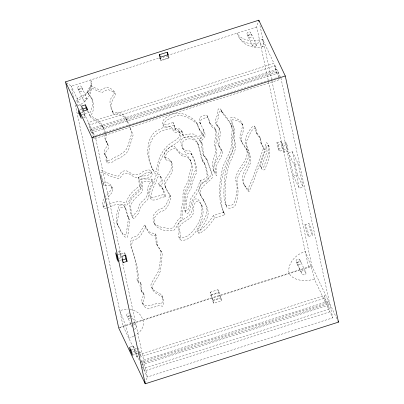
<?xml version="1.0" encoding="UTF-8"?>
<svg xmlns="http://www.w3.org/2000/svg" width="404" height="404" viewBox="0 0 404 404"><rect width="100%" height="100%" fill="white"/><g stroke="black" fill="none" stroke-linecap="round" stroke-linejoin="round"><path stroke-width="0.3" stroke-dasharray="2.02 1.52" d="M151.944 179.144C150.788 182.931 146.95 186.077 147.596 190.299C148.526 194.703 145.859 198.859 142.304 201.212C138.062 204.065 139.102 209.838 135.547 213.054C134.865 213.948 133.461 214.66 133.487 215.913C129.563 217.413 130.088 205.222 129.608 203.197C131.048 196.233 139.001 193.723 141.612 187.618C142.309 184.81 140.43 181.689 141.562 179.007C144.814 178.911 148.445 179.174 151.843 179.068C155.126 182.209 150.434 185.396 149.52 188.431C147.551 192.314 150.248 197.288 146.697 200.687C143.021 203.889 139.264 207.535 138.754 212.691C137.976 214.847 135.613 215.928 134.678 217.918C134.244 220.311 131.391 216.211 131.8 215.549M105.111 134.406L104.545 137.628L108.222 145.299L108.706 147.122L108.363 148.632L105.722 152.348L105.055 154.045L105.197 155.525L107.146 158.646L107.206 162.999A0.687 0.52 -25.4 0 0 107.393 163.14L112.044 162.231L115.392 159.989L120.008 157.979L125.664 153.904L127.74 151.354L129.012 148.435L133.103 135.103L129.719 126.745M197.45 142.647L201.278 157.999L201.97 159.61L203.379 161.024L204.858 164.827L206.984 173.589L207.095 176.679L206.691 177.649L205.449 178.664L200.217 180.472L197.152 189.077L190.986 198.268L188.734 207.686L187.87 209.888L186.476 210.903L184.724 210.474L184.28 209.388L185.532 201.333L185.446 196.455L186.042 193.37L187.113 190.39L189.946 185.729L191.415 179.275L195.359 170.296L195.672 167.953L194.41 161.024L190.284 151.414L189.264 150.783L186.759 150.944L184.87 150.46L182.679 148L181.537 145.097L180.739 141.516L181.563 139.471L183.103 138.077L186.431 136.714L190.132 136.507L192.491 137.421L196.455 140.85L198.601 145.071L202.429 160.428L203.121 162.034L204.53 163.448L206.01 167.251L208.136 176.018L208.247 179.103L207.843 180.073L206.601 181.088L201.369 182.896L198.303 191.501L192.137 200.692L189.885 210.11L188.779 212.661L187.628 213.327L186.057 213.014L184.456 210.161M145.379 383.234L147.288 377.033L122.69 263.231M336.865 318.711L311.999 266.342L118.72 328.018L123.104 326.099L308.575 266.918L256.712 26.967L258.621 20.766M254.742 126.396L256.217 132.376L259.58 136.613L260.656 142.496L263.716 147.753C258.53 161.514 254.268 175.73 247.985 189.032C246.743 189.274 246.188 187.481 245.536 186.789C239.436 179.664 243.582 172.649 247.263 165.589C252.343 157.686 247.384 149.036 245.112 141.198C245.652 135.688 249.021 130.416 252.662 126.386C253.212 126.119 253.919 125.891 254.505 126.154C256.909 128.927 256.075 132.992 258.065 135.921C262.893 139.34 260.413 146.314 264.867 150.182L253.116 182.26L249.137 191.456L248.45 191.38L247.667 190.653L244.299 184.562M164.605 157.02C167.877 158.333 172.503 159.767 171.458 164.761C172.326 171.155 166.483 175.109 164.478 180.517C163.251 185.956 167.615 190.516 169.968 194.991C167.882 200.707 166.337 208.08 159.368 209.287A12.877 9.777 -25.4 0 0 153.692 214.948C149.945 227.275 164.024 232.598 173.877 230.305C177.21 227.25 178.002 221.836 182.169 219.387C181.189 212.903 184.552 207.04 184.083 200.662C183.966 195.602 184.855 190.031 188.219 186.057C189.87 180.078 191.703 173.902 192.602 167.761C191.784 163.029 190.082 157.661 186.012 154.757C179.846 155 177.77 149.419 173.644 145.627C169.579 147.364 163.822 149.844 164.408 155.287C164.499 156.989 164.953 159.408 166.655 160.161C168.796 160.363 171.175 161.156 171.993 163.357C174.442 170.023 170.236 176.129 166.327 181.138C163.332 186.951 168.468 192.582 171.119 197.415C169.034 203.131 167.488 210.504 160.519 211.711A12.877 9.777 -25.4 0 0 154.843 217.372C153.682 219.887 154.318 222.811 155.323 225.265M105.429 132.754C103.808 125.28 97.243 121.134 91.062 117.68C90.309 117.15 90.233 116.13 90.764 115.418C93.102 112.378 94.056 108.479 93.142 104.732C94.374 99.455 88.885 96.339 87.33 91.859L89.355 87.607L90.966 85.89A0.707 0.54 -25.4 0 1 91.248 85.86L96.748 88.779L100.793 90.107L106.01 87.355A1.722 1.308 -25.4 0 1 106.818 87.229C110.555 88.173 114.882 90.249 115.332 94.576C113.458 100.076 108.666 103.808 112.11 110.181C112.317 112.645 113.837 115.721 116.847 114.62C122.442 114.155 127.311 118.715 128.573 123.978M88.481 94.283L90.506 90.031L92.117 88.314A0.707 0.54 -25.4 0 1 92.4 88.284L97.899 91.208L101.944 92.531L107.161 89.779A1.722 1.308 -25.4 0 1 107.969 89.653C110.56 90.375 113.499 91.486 115.15 93.677M103.767 198.975C102.141 200.278 102.025 211.383 106.444 208.282M104.919 201.399L103.808 204.884L104.262 208.464M223.836 212.226L213.524 215.514C209.484 220.948 204.146 229.093 197.601 231.002C199.834 224.962 205.015 220.003 206.621 213.499C208.701 205.692 202.045 198.793 199.137 192.026A9.792 7.434 -25.4 0 1 200.157 186.274L201.662 184.224L209.868 176.831L211.12 175.311L211.423 174.311L211.201 172.478L206.313 158.186L203.51 154.949L202.561 152.641L202.005 149.541L201.581 142.309L199.263 139.441L203.879 133.785L204.045 132.219L203.197 129.331L204.348 131.76L205.197 134.648L205.156 135.724L204.207 137.613L200.419 141.865L202.732 144.738L203.156 151.965L203.712 155.065L204.661 157.378L207.464 160.615L212.352 174.907L212.58 176.74L212.272 177.735L211.019 179.255L202.813 186.648L201.308 188.703A9.792 7.434 -25.4 0 0 200.293 194.45C203.192 201.222 209.858 208.121 207.772 215.928C206.166 222.427 200.985 227.386 198.753 233.426C205.298 231.517 210.641 223.372 214.675 217.943L224.988 214.65C217.317 201.126 218.963 184.057 222.341 169.473C224.291 160.767 230.532 153.358 231.886 144.637C230.896 140.077 230.982 135.401 232.159 130.886C232.224 122.952 225.952 116.63 221.331 110.767C220.988 109.858 220.539 108.575 219.428 108.434A0.768 0.586 -25.4 0 0 219.059 108.509C216.832 110.034 217.796 113.362 217.165 115.605C215.504 118.912 214.514 122.771 217.175 125.977C223.993 131.472 217.064 140.506 219.574 147.48C220.64 149.647 223.306 151.556 222.296 154.252C220.629 158.525 217.66 162.181 216.191 166.549C215.115 168.594 219.155 181.477 214.554 172.498C211.534 167.2 212.368 160.57 214.837 155.227C216.403 152.757 215.776 149.778 215.236 147.107C212.58 140.345 219.731 130.684 212.504 125.75A11.539 8.762 -25.4 0 1 209.358 122.058C207.01 116.62 208.469 112.812 201.621 116.387C197.763 117.574 199.071 122.271 200.934 124.649C198.864 121.907 201.253 118.518 204.323 118.256C209.484 114.898 208.843 121.619 210.504 124.483A11.539 8.762 -25.4 0 0 213.655 128.174C220.882 133.108 213.731 142.774 216.387 149.531C218.953 157.414 210.858 164.484 214.554 172.498M133.239 325.286L134.123 324.457L134.86 324.326A1.586 1.308 89.1 0 1 135.38 324.528L135.805 324.973M104.853 197.314C106.499 193.652 113.913 190.102 110.974 185.441C109.348 182.406 105.808 182.315 102.894 183.199L100.939 175.578M106.005 199.738C108.434 195.778 115.898 191.461 111.484 186.204M100.475 172.397L102.121 172.538L112.777 177.068L118.978 178.75L119.609 178.487L122.584 174.548A4.439 3.368 -25.4 0 1 124.563 173.508C129.497 171.574 132.3 177.871 136.951 177.23C141.789 177.977 143.662 172.483 148.339 172.488C150.263 171.685 152.879 173.064 152.177 175.346C149.98 179.396 143.198 177.588 139.552 179.704L138.4 177.28C142.046 175.164 148.829 176.967 151.025 172.922C151.727 170.639 149.111 169.261 147.187 170.064C142.511 170.059 140.637 175.548 135.8 174.801C131.148 175.442 128.346 169.145 123.412 171.079A4.439 3.368 -25.4 0 0 121.432 172.124L118.458 176.058L117.827 176.326L111.625 174.644L100.142 169.852M138.4 177.28L139.496 185.8L132.35 192.117A18.296 13.893 -25.4 0 0 127.396 199.692L125.947 202.98L122.013 201.894L116.812 201.838L112.918 202.672L103.914 206.439L103.111 206.04M139.552 179.704L140.648 188.229L133.502 194.541A18.296 13.893 -25.4 0 0 128.548 202.116L127.098 205.404L123.164 204.318L117.963 204.262L114.069 205.101L106.898 208.09M144.592 225.013L139.749 232.689L137.88 234.946L135.976 236.335L131.962 237.784L130.103 243.41L130.643 246.122L133.961 255.803L135.87 263.989L137.365 274.422L137.032 279.851L138.421 282.75L141.481 284.891L141.557 291.092L142.173 292.582L144.597 295.622L144.576 297.975L143.001 302.091L143.132 304.853L144.082 306.389L145.677 307.596L147.733 308.237L150.106 308.277L158.272 305.818L160.07 305.737L162.61 306.257L163.494 304.293L163.766 301.919L163.145 298.061L161.686 295.097L159.949 293.693L155.106 291.117L153.091 289.461L151.702 287.618L150.879 285.057L151.692 282.694L157.913 272.276L159.05 269.024L160.378 259.56L161.034 251.788L160.782 250.44L156.176 243.294L155.444 233.871L150.429 232.583L148.768 231.502L147.43 229.876L145.329 225.695L144.592 225.013L148.586 232.305L149.919 233.926L151.581 235.007L156.595 236.3L157.333 245.718L161.933 252.869L162.186 254.212L161.529 261.984L160.201 271.448L159.065 274.7L152.843 285.118L152.03 287.481L152.853 290.042L154.242 291.885L156.257 293.541L161.1 296.117L163.145 298.061M145.743 227.437L140.9 235.118L139.032 237.37L137.128 238.764L133.113 240.208L131.356 245.041L131.29 246.627L131.795 248.551L134.042 254.565L137.022 266.413L138.516 276.851L138.183 282.275M77.679 105.671C86.865 102.661 92.996 92.844 91.587 83.269M168.695 56.191L169.034 57.737L161.221 60.231L160.07 57.807L71.24 86.153L66.943 82.946M256.712 26.967L167.877 55.313L169.034 57.737M159.59 58.474L167.397 55.984L168.549 58.408L160.742 60.903L159.252 56.929M79.947 109.903L82.179 109.191L82.85 112.287L85.153 117.14L83.477 117.67M81.174 112.822L82.85 112.287M81.133 115.11L88.385 112.797L87.941 110.731M276.811 73.513L275.659 71.089L273.988 63.347L88.511 122.528L90.188 130.27L91.339 132.694L276.811 73.513L275.139 65.771L89.663 124.957L91.339 132.694M276.866 69.412L91.39 128.593L93.066 136.335L278.538 77.149L276.866 69.412L275.139 65.771M90.188 130.27L275.659 71.089M280.371 76.795L278.018 71.836L92.546 131.017L94.218 138.759L279.689 79.578L278.77 77.634M276.917 142.668L280.825 141.42L283.128 146.273L284.466 152.465L288.37 151.217L287.032 145.026L285.881 142.602L278.068 145.092L276.917 142.668L278.255 148.859L279.406 151.283L287.219 148.793L288.37 151.217M283.128 146.273L287.032 145.026M278.255 148.859L282.164 147.612L284.466 152.465M288.481 152.914L292.39 151.672L298.147 163.797L303.167 187.017L299.263 188.264L293.501 176.139L288.481 152.914L294.243 165.044L299.263 188.264M294.243 165.044L298.147 163.797M293.501 176.139L297.41 174.892L303.167 187.017M117.862 252.071L119.533 251.535L121.836 256.389M117.897 254.853L124.594 252.717L125.745 255.141M119.2 258.262L120.872 257.727L121.796 259.666M118.68 261.221L121.468 260.333M304.909 224.72L308.813 223.473M308.772 236.431L312.676 235.189M210.115 292.233L217.923 289.744L219.074 292.168L220.417 298.359L221.569 300.783L213.756 303.278L212.605 300.854L211.267 294.657L210.115 292.233L210.787 295.329L213.09 300.182L213.756 303.278M211.267 294.657L219.074 292.168M210.787 295.329L218.594 292.839L220.897 297.687L221.569 300.783M213.09 300.182L220.897 297.687M212.605 300.854L220.417 298.359M130.027 347.112L133.376 346.046L135.678 350.894L137.017 357.091L138.133 356.732M131.255 350.031L137.951 347.894L140.254 352.748L140.92 355.843L138.617 350.99M132.891 351.788L135.678 350.894M133.376 346.046L134.714 352.238L137.501 351.349M132.446 355.237L140.254 352.748M138.708 354.742L324.18 295.556L325.331 297.98L327.003 305.722L328.73 309.363L143.258 368.544L141.587 360.802L327.058 301.621L328.21 304.045L329.881 311.787L332.76 317.847L147.288 377.033L142.486 366.918M139.86 357.166L325.331 297.98M140.38 362.479L325.851 303.298L324.18 295.556M141.587 360.802L142.738 363.231L328.21 304.045M141.531 364.908L327.003 305.722M329.881 311.787L144.41 370.968L142.738 363.231M134.36 329.316C135.976 328.891 136.542 326.796 136.002 325.361L131.603 316.105M173.159 122.73C170.094 122.498 165.004 126.977 162.554 123.69C161.635 118.65 168.832 116.347 172.104 114.12C180.659 110.873 190.688 116.195 196.561 122.22C198.925 126.629 199.566 132.179 203.54 135.517A0.97 0.737 -25.4 0 1 203.56 135.86C202.656 137.825 200.076 139.335 197.945 138.633C194.44 134.209 188.981 137.345 184.542 137.607A2.293 1.742 -25.4 0 1 183.699 137.138L182.199 134.153L181.411 130.043L179.553 128.906L175.174 128.487L173.159 122.73C175.402 125.538 174.2 132.972 179.77 131.214C182.906 130.977 183.239 134.285 183.35 136.582M174.311 125.154C170.488 125.447 163.539 130.507 162.554 123.69M165.423 196.925L164.271 194.501C159.767 195.001 154.833 198.071 150.313 197.238C148.621 192.915 150.763 187.754 153 183.916C155.813 181.462 153.818 173.579 159.009 174.099C160.898 176.528 165.044 183.562 160.433 185.29C160.019 185.451 159.656 185.916 159.903 186.365C163.479 188.749 165.004 192.673 165.423 196.925C161.221 196.046 151.116 204.671 149.929 196.586M263.15 46.49C253.97 49.505 243.521 45.319 238.719 36.991M308.575 266.918L311.999 266.342L259.727 24.518M102.894 183.199L104.045 185.623C107.328 184.426 111.1 185.214 112.635 188.628M153.096 181.573C149.743 181.613 145.809 181.138 142.622 181.537C141.673 185.391 144.587 190.289 140.774 193.294C136.931 196.894 132.219 200.288 130.76 205.626C130.704 209.817 131.477 214.049 132.951 217.973M137.032 279.851C137.567 281.563 140.607 281.229 140.466 283.3C138.708 288.077 142.415 291.173 144.289 294.955M219.645 128.987L218.493 126.558L216.024 123.548M255.894 128.82C250.702 127.305 249.137 138.178 246.672 140.693C245.046 148.919 254.005 156.616 249.672 164.999C247.384 172.008 240.087 179.598 245.45 186.986M124.573 206.121L123.816 205.288L122.75 204.909L120.094 205.05L118.922 205.828L117.71 209.752L116.322 217.195L116.206 221.867L120.639 230.947L123.296 235.279L124.856 236.931L126.684 237.486L127.361 237.143L127.775 236.214L129.674 220.614L126.417 212.918L124.573 206.121C127.058 210.232 126.811 215.332 129.406 219.412M125.725 208.545L124.649 207.54L122.973 207.292L120.776 207.621L119.791 208.833L118.862 212.176L117.236 222.473L117.357 224.291L118.443 226.7M113.999 91.253C114.781 94.708 110.974 97.278 110.075 100.389C109.706 104.181 110.671 108.398 112.534 111.721C114.221 112.989 116.554 111.676 118.453 112.342C122.654 113.317 125.856 116.635 127.184 120.68M203.54 135.517C201.243 131.073 197.369 127.558 196.561 122.22M163.549 189.9L161.615 186.461L158.691 183.754L158.898 183.123L160.812 181.982L161.272 180.795L161.226 179.103L160.11 175.472M87.33 91.859L91.718 98.076L92.87 100.505M106.752 157.797L103.873 152.379L104.565 149.924L107.484 145.46L107.419 143.849L105.742 140.299M103.257 127.568C101.152 121.377 95.056 118.478 89.91 115.256C89.451 114.862 89.092 114.246 89.324 113.635C92.905 109.166 92.556 103.358 91.718 98.076M222.129 151.298C220.367 147.409 216.731 144.107 217.968 139.38C218.074 135.183 220.19 130.638 218.493 126.558M241.784 141.895C244.96 146.874 250.071 152.338 247.95 158.722C245.077 166.367 238.613 172.286 236.901 180.457C238.491 188.986 238.905 198.334 234.704 206.373C232.537 207.712 229.305 209.075 226.962 207.429C222.468 199.238 224.164 188.784 224.392 179.76C225.503 167.822 230.209 156.873 234.532 145.869C235.184 141.137 232.244 136.678 233.724 131.886C234.219 126.886 230.361 122.316 230.836 117.498C234.047 116.544 237.744 119.367 240.461 120.847C242.491 123.457 243.622 126.831 243.38 130.154C243.067 134.017 239.718 137.542 241.536 141.481C236.668 135.375 244.693 129.028 241.572 122.558M260.277 166.094C261.004 167.786 263.822 168.286 264.115 166.074C266.423 159.07 271.367 149.844 266.953 142.875A1.338 1.015 -25.4 0 0 266.458 142.814C263.448 143.501 267.14 148.096 265.66 149.97C263.56 155.126 261.701 160.398 260.257 165.771C260.358 166.867 261.095 167.993 261.731 168.892C262.565 170.417 265.054 170.427 265.266 168.503C268.074 160.908 272.17 151.894 267.928 143.93M296.152 261.661L301.727 273.402C302.525 275.629 306.904 275.447 305.909 272.624L299.753 259.656M222.922 210.878L224.988 214.65M247.213 150.707L242.935 144.319L240.385 139.057M197.713 124.649C191.839 118.619 181.81 113.297 173.255 116.544C169.983 118.771 162.787 121.074 163.706 126.114M105.601 155.373L106.151 157.136L106.055 160.57A0.687 0.52 -25.4 0 0 106.242 160.716L110.893 159.807L114.241 157.56L118.857 155.555L124.513 151.475L126.588 148.924L127.861 146.006L131.951 132.679L126.033 118.256M154.171 222.841L155.671 224.75L160.54 227.028L167.069 228.255L171.74 228.199L173.836 227.043L177.351 220.584L180.866 217.382L181.159 208.873L183.032 202.091L182.962 194.47L183.744 190.345L185.088 186.603L187.85 181.861L189.345 174.144L191.284 168.241L191.451 165.337L190.93 162.267L189.734 159.115M221.331 110.767C224.19 116.847 230.093 121.043 232.265 127.624C235.168 133.84 230.527 140.607 233.037 147.066C232.361 153.848 227.346 159.519 225.488 166.034C223.271 171.826 221.761 177.851 221.19 184.027C220.473 193.809 220.458 204.04 224.074 213.302M178.79 130.638C178.31 129.235 176.588 129.633 175.523 129.972C173.149 130.608 172.316 127.891 170.831 126.725C165.564 125.296 160.176 129.134 155.681 131.406C148.823 136.496 147.733 145.804 147.702 153.737C148.435 160.676 151.439 167.402 154.974 173.367C155.51 173.993 156.378 174.599 157.237 174.25C159.019 172.432 157.358 168.923 158.474 166.736C160.534 159.009 164.463 151.389 170.872 146.41C177.866 142.44 184.497 138.966 178.79 130.638C183.002 137.84 174.053 140.607 169.72 143.986C161.287 150.53 157.156 161.272 156.439 171.574C154.076 173.069 152.49 168.726 151.727 167.327M179.942 133.062C179.305 131.386 177.316 132.34 176.058 132.462C173.614 132.598 173.351 129.305 171.195 128.831C164.029 129.007 156.191 132.588 152.358 138.87C147.369 148.49 147.915 160.216 152.879 169.751M182.679 148C183.522 151.621 186.698 154.272 190.415 153.207C194.905 157.631 196.445 165.443 196.753 171.665C195.501 176.28 192.334 180.234 191.789 185.093C191.759 188.173 189.622 190.299 188.264 192.814C185.936 199.096 186.623 206.096 185.608 212.585M190.885 161.539C189.668 158.418 186.769 156.207 183.411 156.661C179.831 154.712 177.876 150.743 174.856 148.091C170.059 149.541 163.938 153.419 165.756 159.444M161.262 177.896C160.873 176.003 158.55 176.154 157.504 177.3C155.843 184.628 149.945 191.097 151.081 199.015M222.483 113.196L221.554 111.403L220.579 110.858A0.768 0.586 -25.4 0 0 220.21 110.933L219.008 112.529L218.317 118.029L216.685 122.331L216.594 124.22L217.175 125.977M178.826 236.956C181.467 239.415 185.588 236.85 188.153 235.537C197.773 228.225 207.606 210.186 198.091 199.5C190.653 195.829 193.642 209.418 191.228 212.868C188.38 218.811 177.063 219.726 177.967 227.381C180.775 231.043 177.033 235.81 179.977 239.38C181.563 241.132 184.355 240.234 186.254 239.537C194.718 235.911 199.197 227.048 202.091 218.822C203.252 214.039 203.843 208.61 201.248 204.177M198.601 145.071C196.43 140.092 190.228 137.138 185.264 139.941C180.452 141.582 181.891 147.076 183.83 150.424M77.76 88.562L84.067 101.288A3.141 1 -49.1 0 0 84.784 101.04L86.33 99.702A1.586 0.409 -47.2 0 0 86.693 99.217L86.981 98.394L81.361 86.557M247.061 34.537L252.813 46.208A1.586 0.566 8 0 0 253.328 46.415L255.474 46.571A3.141 1.323 8.9 0 0 256.424 46.283L256.868 45.612L250.657 32.532M202.399 206.601C195.864 193.496 192.88 206.782 193.092 213.994C190.501 220.776 180.048 221.417 178.896 228.745C180.659 232.098 180.169 235.764 179.977 239.38M256.868 45.612C255.929 44.43 253.061 44.349 252.394 45.778M242.723 124.982C240.769 121.518 235.906 119.811 232.128 119.786C230.952 123.599 234.754 127.679 234.679 131.618C234.921 136.289 233.966 140.976 235.891 145.46C235.234 154.232 228.987 161.504 227.775 170.23C224.685 182.058 224.321 194.445 226.296 206.469M269.079 146.359L268.104 145.299A1.338 1.015 -25.4 0 0 267.61 145.238L266.509 145.965L267.029 151.197L266.817 152.394L263.408 161.595L261.428 168.518M182.199 134.153L182.547 134.709A2.293 1.742 -25.4 0 0 183.391 135.178C187.83 134.921 193.289 131.785 196.793 136.209C198.925 136.911 201.505 135.401 202.409 133.436A0.97 0.737 -25.4 0 0 202.389 133.093L202.333 132.982M225.139 204.045C227.104 207.348 233.492 205.661 234.466 202.172C236.173 195.753 238.279 188.804 236.33 182.219C235.512 180.386 235.502 178.316 236.133 176.422C238.108 166.817 250.934 158.802 246.061 148.283M86.981 98.394C85.683 97.849 83.86 99.737 83.694 101.056M305.909 272.624C305.323 271.165 303.323 270.049 301.899 271.023A1.586 1.47 46.6 0 0 301.53 271.508L301.727 273.402M199.783 122.225L204.348 131.76M143.137 292.531L143.592 294.693L141.849 299.667L141.981 302.429L143.662 304.631L146.581 305.813L150.207 305.651L157.121 303.394L161.514 303.808L162.342 301.864L162.615 299.495L161.994 295.637M213.403 170.074C213.378 170.503 215.276 174.705 215.771 172.463C215.15 168.619 213.782 164.524 216.337 160.979C217.665 157.06 222.422 153.343 220.978 148.869M297.304 264.09L301.536 272.993M116.554 222.73L122.144 232.85L124.144 234.749L125.907 234.956L126.513 234.168L126.78 232.805L126.856 229.851L128.523 218.19L128.255 216.983M262.469 39.092A20.629 2.353 72.3 0 1 260.055 42.45A20.629 15.66 -25.4 0 1 237.188 33.199A20.629 13.216 -12.2 0 0 262.469 39.092L273.988 63.347M259.58 136.613L260.731 139.037M263.716 147.753L264.867 150.182M256.217 132.376L257.368 134.805M260.656 142.496L261.807 144.92M314.337 279.043A20.629 13.216 -12.2 0 1 289.052 273.149A20.629 15.66 -25.4 0 1 305.232 251.439A20.629 2.353 72.3 0 1 314.337 279.043L325.851 303.298M231.113 125.2L232.265 127.624M220.978 109.843L222.129 112.267M247.985 189.032L249.137 191.456M215.231 128.77L216.382 131.194M207.015 115.66L208.166 118.084M209.353 122.058L210.504 124.483M218.423 145.051L219.574 147.48M198.935 128.472L200.086 130.896M201.389 141.844L202.54 144.273M199.318 139.638L200.47 142.062M206.313 158.186L207.464 160.615M203.51 154.949L204.661 157.378M204.081 162.458L205.232 164.888M201.97 159.61L203.121 162.034M181.734 130.694L182.886 133.118M191.355 153.283L192.506 155.707M200.217 180.472L201.369 182.896M174.609 127.578L175.76 130.007M213.524 215.514L214.675 217.943M203.02 198.93L204.172 201.354M199.919 193.94L201.071 196.369M170.841 160.933L171.993 163.357M197.632 231.063L198.783 233.487M169.968 194.991L171.119 197.415M164.953 186.087L166.105 188.511M158.752 183.941L159.903 186.365M150.894 171.185L152.045 173.609M112.09 111.145L113.241 113.569M139.496 185.8L140.648 188.229M155.444 233.871L156.595 236.3M160.782 250.44L161.933 252.869M156.176 243.294L157.333 245.718M107.07 142.875L108.222 145.299M89.319 114.463L90.471 116.887M87.365 110.64L88.385 112.797M104.04 153.101L105.197 155.525M82.179 109.191L71.24 86.153L73.811 98.061M82.689 110.267L95.425 137.082L121.175 256.212M106.01 160.504L107.161 162.928M93.294 136.82L94.218 138.759M127.568 215.655L128.719 218.079M151.702 287.618L152.853 290.042M140.329 282.467L141.481 284.891M141.021 290.158L142.173 292.582M141.981 302.429L143.132 304.853M126.856 315.686L132.305 327.164M139.304 360.216L123.104 326.099L75.104 104.04M134.714 352.238L137.017 357.091M102.106 125.139L103.757 128.826L105.055 133.093M106.893 142.723C104.141 139.976 107.323 136.769 105.772 133.754M100.919 174.619L104.045 185.623M162.398 187.476L164.271 194.501M280.896 77.901L332.76 317.847M278.018 71.836L279.432 78.386M327.058 301.621L328.73 309.363M292.39 151.672L297.41 174.892M285.881 142.602L287.219 148.793M280.825 141.42L282.164 147.612M278.068 145.092L279.406 151.283M167.993 55.828L168.549 58.408M217.923 289.744L218.594 292.839M160.555 57.136L161.221 60.231M160.07 57.807L160.742 60.903M124.594 252.717L124.957 254.404M119.533 251.535L120.872 257.727M83.815 110.943L85.153 117.14M130.138 318.655A2.06 1.566 -25.4 0 1 127.826 317.524A2.06 1.566 -25.4 0 1 129.987 315.453M131.33 315.797A2.06 1.566 -25.4 0 1 131.76 316.484M134.279 335.901A20.629 13.216 -12.2 0 0 142.627 319.872A20.629 15.66 -25.4 0 0 129.967 309.58M133.719 336.204A20.629 13.216 -12.2 0 1 128.861 338.229A20.629 2.353 72.3 0 0 119.761 310.62A20.629 15.66 -25.4 0 1 128.118 309.429M75.71 101.247A20.629 15.66 -25.4 0 0 90.764 79.921A20.629 13.216 -12.2 0 1 76.997 98.278A20.629 2.353 72.3 0 1 77.8 105.393M129.921 315.711A2.06 1.566 -25.4 0 1 126.699 315.307A2.06 1.566 -25.4 0 1 129.341 313.029M80.027 91.632A2.06 1.566 -25.4 0 0 82.663 89.36A2.06 1.566 -25.4 0 0 79.447 88.956A2.06 1.566 -25.4 0 0 80.027 91.632M249.324 37.612A2.06 1.566 -25.4 0 0 251.965 35.335A2.06 1.566 -25.4 0 0 248.743 34.931A2.06 1.566 -25.4 0 0 249.324 37.612M298.42 264.736A2.06 1.566 -25.4 0 0 301.056 262.464A2.06 1.566 -25.4 0 0 297.839 262.055A2.06 1.566 -25.4 0 0 298.42 264.736M305.111 226.937A6.186 0.707 72.3 0 0 308.57 236.416A6.186 0.707 72.3 0 0 306.833 228.376A6.186 0.707 72.3 0 0 305.111 226.937M309.015 225.695A6.186 0.707 72.3 0 0 312.479 235.173A6.186 0.707 72.3 0 0 310.737 227.129A6.186 0.707 72.3 0 0 309.015 225.695M248.172 35.188A2.06 1.566 -25.4 0 0 250.813 32.911A2.06 1.566 -25.4 0 0 247.591 32.507A2.06 1.566 -25.4 0 0 248.172 35.188M78.876 89.208A2.06 1.566 -25.4 0 0 81.512 86.936A2.06 1.566 -25.4 0 0 78.295 86.527A2.06 1.566 -25.4 0 0 78.876 89.208M297.268 262.312A2.06 1.566 -25.4 0 0 299.904 260.04A2.06 1.566 -25.4 0 0 296.688 259.631A2.06 1.566 -25.4 0 0 297.268 262.312"/><path stroke-width="0.61" d="M65.514 81.876L258.792 20.2L285.28 75.982L338.486 322.124L145.208 383.8L118.72 328.018L65.514 81.876L92.001 137.658L145.208 383.8M159.403 54.707L167.211 52.217L168.362 54.641L160.555 57.136L159.403 54.707L159.848 56.772M85.416 104.848L81.512 106.095L83.815 110.943L87.718 109.701L85.416 104.848L86.082 107.944L87.107 110.1M82.739 109.014L86.082 107.944M78.942 113.534L81.249 118.382L80.578 115.286L78.275 110.438L78.942 113.534L80.058 113.176M92.001 137.658L285.28 75.982M122.023 260.156L125.932 258.908L127.083 261.332L123.175 262.58L122.715 261.61M130.138 350.389L132.446 355.237L131.775 352.142L129.472 347.294L130.138 350.389L131.255 350.031M337.946 320.988L338.486 322.124M258.792 20.2L259.06 21.432M167.211 52.217L167.877 55.313M127.083 261.332L125.745 255.141L121.836 256.389L123.175 262.58M125.078 254.969L125.932 258.908M116.781 255.207L115.63 252.783L116.968 258.974L118.12 261.398L116.781 255.207"/></g></svg>
